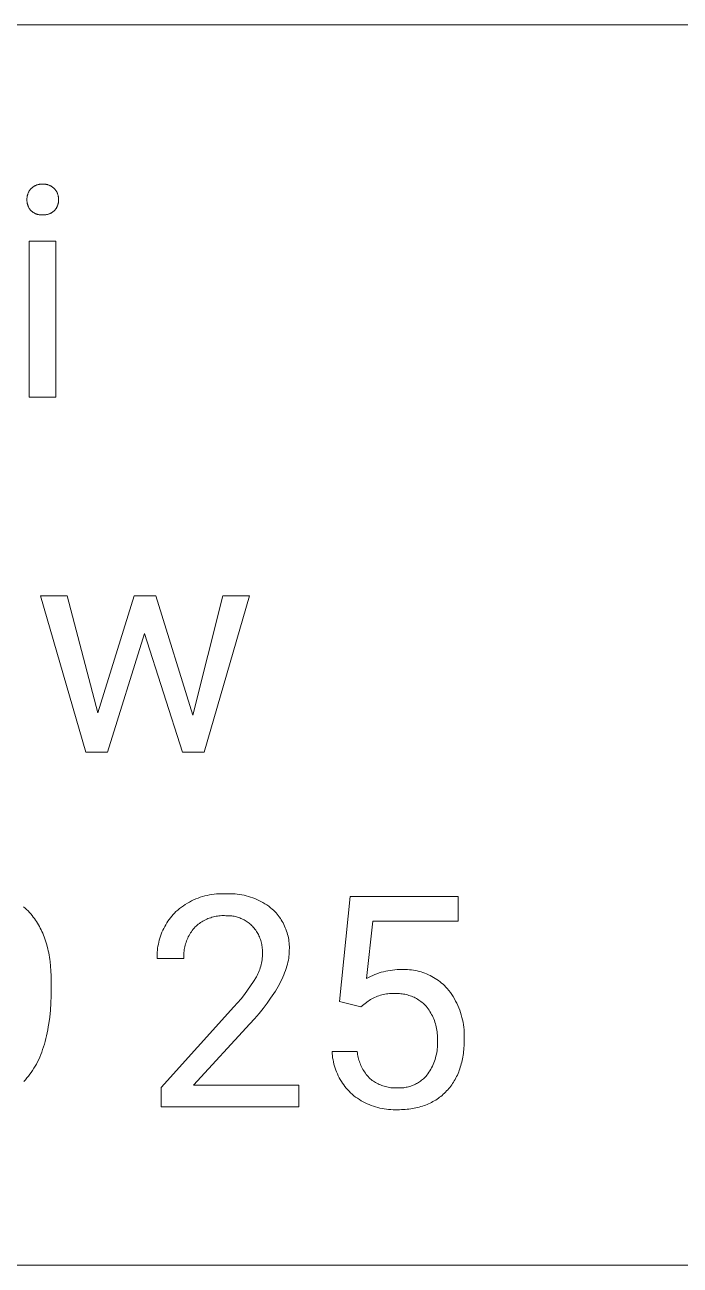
# Model space of a CAD drawing. Header units: millimetres. Extents: x 578 to 4608, y -138 to 2677.
# Drawn here: x 3994.9 to 4113.8, y 87 to 312.2 of the extents above; entities that cross this region are included whole.
import ezdxf

# ---------------------------------------------------------------- set-up
doc = ezdxf.new("R2010")
doc.units = ezdxf.units.MM
doc.header["$MEASUREMENT"] = 0
doc.layers.add('Domyślny', color=7, linetype='Continuous', true_color=0x000000)

msp = doc.modelspace()

# ---------------------------------------------------------------- linework, layer by layer
at = {"layer": 'Domyślny', "color": 18, "lineweight": 15, "true_color": 0x000000}
for p, q in [((4604.45, 312.23), (3085.22, 312.23)), ((3995.42, 281.53), (3995.45, 281.63)), ((3995.45, 281.63), (3995.49, 281.72)), ((3995.49, 281.72), (3995.53, 281.81)), ((3995.53, 281.81), (3995.57, 281.89)), ((3995.57, 281.89), (3995.62, 281.98)), ((3995.62, 281.98), (3995.67, 282.06)), ((3995.67, 282.06), (3995.72, 282.15)), ((3995.72, 282.15), (3995.78, 282.23)), ((3995.78, 282.23), (3995.83, 282.31)), ((3995.83, 282.31), (3995.89, 282.39)), ((3995.89, 282.39), (3995.96, 282.46)), ((3995.96, 282.46), (3996.02, 282.53)), ((3996.02, 282.53), (3996.09, 282.59)), ((3996.09, 282.59), (3996.17, 282.65)), ((3996.17, 282.65), (3996.24, 282.71)), ((3996.24, 282.71), (3996.32, 282.77)), ((3996.32, 282.77), (3996.39, 282.82)), ((3996.39, 282.82), (3996.47, 282.87)), ((3996.47, 282.87), (3996.56, 282.92)), ((3996.56, 282.92), (3996.64, 282.97)), ((3996.64, 282.97), (3996.72, 283.01)), ((3996.72, 283.01), (3996.81, 283.05)), ((3996.81, 283.05), (3996.9, 283.09)), ((3996.9, 283.09), (3996.98, 283.12)), ((3996.98, 283.12), (3997.07, 283.15)), ((3997.07, 283.15), (3997.17, 283.18)), ((3997.17, 283.18), (3997.26, 283.2)), ((3997.26, 283.2), (3997.35, 283.22)), ((3997.35, 283.22), (3997.44, 283.24)), ((3997.44, 283.24), (3997.54, 283.26)), ((3997.54, 283.26), (3997.63, 283.27)), ((3997.63, 283.27), (3997.72, 283.28)), ((3997.72, 283.28), (3997.82, 283.28)), ((3997.82, 283.28), (3997.91, 283.29)), ((3997.91, 283.29), (3998.01, 283.28)), ((3998.01, 283.28), (3998.1, 283.28)), ((3998.1, 283.28), (3998.2, 283.28)), ((3998.2, 283.28), (3998.29, 283.28)), ((3998.29, 283.28), (3998.39, 283.28)), ((3998.39, 283.28), (3998.48, 283.28)), ((3998.48, 283.28), (3998.58, 283.27)), ((3998.58, 283.27), (3998.67, 283.26)), ((3998.67, 283.26), (3998.76, 283.24)), ((3998.76, 283.24), (3998.86, 283.22)), ((3998.86, 283.22), (3998.95, 283.2)), ((3998.95, 283.2), (3999.04, 283.18)), ((3999.04, 283.18), (3999.13, 283.15)), ((3999.13, 283.15), (3999.22, 283.12)), ((3999.22, 283.12), (3999.31, 283.09)), ((3999.31, 283.09), (3999.4, 283.05)), ((3999.4, 283.05), (3999.48, 283.01)), ((3999.48, 283.01), (3999.57, 282.97)), ((3999.57, 282.97), (3999.65, 282.92)), ((3999.65, 282.92), (3999.73, 282.87)), ((3999.73, 282.87), (3999.81, 282.82)), ((3999.81, 282.82), (3999.89, 282.77)), ((3999.89, 282.77), (3999.97, 282.71)), ((3999.97, 282.71), (4000.04, 282.65)), ((4000.04, 282.65), (4000.11, 282.59)), ((4000.11, 282.59), (4000.18, 282.53)), ((4000.18, 282.53), (4000.25, 282.46)), ((4000.25, 282.46), (4000.32, 282.39)), ((4000.32, 282.39), (4000.38, 282.31)), ((4000.38, 282.31), (4000.44, 282.23)), ((4000.44, 282.23), (4000.49, 282.15)), ((4000.49, 282.15), (4000.55, 282.07)), ((4000.55, 282.07), (4000.6, 281.98)), ((4000.6, 281.98), (4000.65, 281.9)), ((4000.65, 281.9), (4000.69, 281.81)), ((4000.69, 281.81), (4000.73, 281.72)), ((4000.73, 281.72), (4000.77, 281.63)), ((4000.77, 281.63), (4000.81, 281.54)), ((3995.24, 280.57), (3995.25, 280.67)), ((3995.24, 280.47), (3995.24, 280.57)), ((3995.24, 280.38), (3995.24, 280.47)), ((3995.25, 280.28), (3995.24, 280.38)), ((3995.25, 280.77), (3995.26, 280.87)), ((3995.25, 280.67), (3995.25, 280.77)), ((3995.25, 280.18), (3995.25, 280.28)), ((3995.26, 280.08), (3995.25, 280.18)), ((3995.26, 280.87), (3995.27, 280.96)), ((3995.27, 279.99), (3995.26, 280.08)), ((3995.27, 280.96), (3995.29, 281.06)), ((3995.29, 279.89), (3995.27, 279.99)), ((3995.29, 281.06), (3995.31, 281.16)), ((3995.31, 279.8), (3995.29, 279.89)), ((3995.31, 281.16), (3995.33, 281.25)), ((3995.33, 279.7), (3995.31, 279.8)), ((3995.33, 281.25), (3995.36, 281.35)), ((3995.35, 279.61), (3995.33, 279.7)), ((3995.38, 279.51), (3995.35, 279.61)), ((3995.36, 281.35), (3995.38, 281.44)), ((3995.38, 281.44), (3995.42, 281.53)), ((3995.41, 279.42), (3995.38, 279.51)), ((3995.45, 279.33), (3995.41, 279.42)), ((3995.48, 279.24), (3995.45, 279.33)), ((4000.8, 279.37), (4000.76, 279.29)), ((4000.83, 279.46), (4000.8, 279.37)), ((4000.81, 281.54), (4000.84, 281.44)), ((4000.86, 279.55), (4000.83, 279.46)), ((4000.84, 281.44), (4000.87, 281.35)), ((4000.88, 279.64), (4000.86, 279.55)), ((4000.87, 281.35), (4000.9, 281.26)), ((4000.91, 279.73), (4000.88, 279.64)), ((4000.9, 281.26), (4000.92, 281.16)), ((4000.93, 279.82), (4000.91, 279.73)), ((4000.92, 281.16), (4000.94, 281.06)), ((4000.95, 279.91), (4000.93, 279.82)), ((4000.94, 281.06), (4000.96, 280.97)), ((4000.96, 280.01), (4000.95, 279.91)), ((4000.96, 280.97), (4000.97, 280.87)), ((4000.97, 280.1), (4000.96, 280.01)), ((4000.97, 280.87), (4000.98, 280.77)), ((4000.98, 280.19), (4000.97, 280.1)), ((4000.98, 280.77), (4000.99, 280.67)), ((4000.99, 280.29), (4000.98, 280.19)), ((4000.99, 280.67), (4000.99, 280.57)), ((4000.99, 280.57), (4000.99, 280.47)), ((4000.99, 280.47), (4000.99, 280.38)), ((4000.99, 280.38), (4000.99, 280.29)), ((3995.53, 279.15), (3995.48, 279.24)), ((3995.57, 279.06), (3995.53, 279.15)), ((3995.62, 278.98), (3995.57, 279.06)), ((3995.67, 278.89), (3995.62, 278.98)), ((3995.72, 278.81), (3995.67, 278.89)), ((3995.77, 278.73), (3995.72, 278.81)), ((3995.83, 278.65), (3995.77, 278.73)), ((3995.89, 278.58), (3995.83, 278.65)), ((3995.96, 278.5), (3995.89, 278.58)), ((3996.02, 278.44), (3995.96, 278.5)), ((3996.1, 278.38), (3996.02, 278.44)), ((3996.17, 278.32), (3996.1, 278.38)), ((3996.24, 278.26), (3996.17, 278.32)), ((3996.32, 278.2), (3996.24, 278.26)), ((3996.4, 278.15), (3996.32, 278.2)), ((3996.48, 278.1), (3996.4, 278.15)), ((3996.56, 278.06), (3996.48, 278.1)), ((3996.64, 278.01), (3996.56, 278.06)), ((3996.73, 277.97), (3996.64, 278.01)), ((3996.81, 277.93), (3996.73, 277.97)), ((3996.9, 277.9), (3996.81, 277.93)), ((3996.99, 277.87), (3996.9, 277.9)), ((3997.08, 277.84), (3996.99, 277.87)), ((3997.17, 277.81), (3997.08, 277.84)), ((3997.26, 277.79), (3997.17, 277.81)), ((3997.35, 277.77), (3997.26, 277.79)), ((3997.45, 277.75), (3997.35, 277.77)), ((3997.54, 277.74), (3997.45, 277.75)), ((3997.63, 277.73), (3997.54, 277.74)), ((3997.73, 277.72), (3997.63, 277.73)), ((3997.82, 277.72), (3997.73, 277.72)), ((3997.92, 277.72), (3997.82, 277.72)), ((3998.01, 277.72), (3997.92, 277.72)), ((3998.1, 277.72), (3998.01, 277.72)), ((3998.2, 277.72), (3998.1, 277.72)), ((3998.3, 277.72), (3998.2, 277.72)), ((3998.4, 277.72), (3998.3, 277.72)), ((3998.5, 277.72), (3998.4, 277.72)), ((3998.59, 277.73), (3998.5, 277.72)), ((3998.69, 277.74), (3998.59, 277.73)), ((3998.79, 277.76), (3998.69, 277.74)), ((3998.88, 277.78), (3998.79, 277.76)), ((3998.98, 277.8), (3998.88, 277.78)), ((3999.07, 277.82), (3998.98, 277.8)), ((3999.17, 277.85), (3999.07, 277.82)), ((3999.26, 277.88), (3999.17, 277.85)), ((3999.35, 277.92), (3999.26, 277.88)), ((3999.44, 277.96), (3999.35, 277.92)), ((3999.53, 278), (3999.44, 277.96)), ((3999.62, 278.04), (3999.53, 278)), ((3999.7, 278.09), (3999.62, 278.04)), ((3999.79, 278.14), (3999.7, 278.09)), ((3999.87, 278.19), (3999.79, 278.14)), ((3999.95, 278.25), (3999.87, 278.19)), ((4000.03, 278.31), (3999.95, 278.25)), ((4000.1, 278.37), (4000.03, 278.31)), ((4000.18, 278.44), (4000.1, 278.37)), ((4000.25, 278.5), (4000.18, 278.44)), ((4000.31, 278.57), (4000.25, 278.5)), ((4000.37, 278.64), (4000.31, 278.57)), ((4000.43, 278.72), (4000.37, 278.64)), ((4000.49, 278.79), (4000.43, 278.72)), ((4000.54, 278.87), (4000.49, 278.79)), ((4000.59, 278.95), (4000.54, 278.87)), ((4000.63, 279.03), (4000.59, 278.95)), ((4000.68, 279.12), (4000.63, 279.03)), ((4000.72, 279.2), (4000.68, 279.12)), ((4000.76, 279.29), (4000.72, 279.2)), ((3995.65, 244.59), (3995.65, 272.95)), ((3995.65, 272.95), (4000.49, 272.95)), ((4000.49, 272.95), (4000.49, 244.59)), ((4000.49, 244.59), (3995.65, 244.59)), ((4005.95, 180.17), (3997.7, 208.53)), ((3997.7, 208.53), (4002.54, 208.53)), ((4002.54, 208.53), (4008.12, 187.3)), ((4008.12, 187.3), (4014.72, 208.53)), ((4014.72, 208.53), (4018.63, 208.53)), ((4018.63, 208.53), (4025.36, 186.86)), ((4025.36, 186.86), (4030.81, 208.53)), ((4035.67, 208.53), (4027.4, 180.17)), ((4030.81, 208.53), (4035.67, 208.53)), ((4016.59, 201.67), (4009.88, 180.17)), ((4023.47, 180.17), (4016.59, 201.67)), ((4009.88, 180.17), (4005.95, 180.17)), ((4027.4, 180.17), (4023.47, 180.17)), ((4025.13, 153.13), (4025.51, 153.31)), ((4025.51, 153.31), (4025.91, 153.49)), ((4025.91, 153.49), (4026.31, 153.64)), ((4026.31, 153.64), (4026.71, 153.79)), ((4026.71, 153.79), (4027.12, 153.92)), ((4027.12, 153.92), (4027.54, 154.04)), ((4027.54, 154.04), (4027.95, 154.14)), ((4027.95, 154.14), (4028.37, 154.23)), ((4028.37, 154.23), (4028.8, 154.3)), ((4028.8, 154.3), (4029.22, 154.36)), ((4029.22, 154.36), (4029.65, 154.4)), ((4029.65, 154.4), (4030.08, 154.43)), ((4030.08, 154.43), (4030.51, 154.45)), ((4030.51, 154.45), (4030.94, 154.45)), ((4030.94, 154.45), (4031.37, 154.43)), ((4031.37, 154.43), (4031.78, 154.45)), ((4031.78, 154.45), (4032.19, 154.45)), ((4032.19, 154.45), (4032.61, 154.44)), ((4032.61, 154.44), (4033.02, 154.41)), ((4033.02, 154.41), (4033.43, 154.37)), ((4033.43, 154.37), (4033.84, 154.32)), ((4033.84, 154.32), (4034.24, 154.25)), ((4034.24, 154.25), (4034.65, 154.17)), ((4034.65, 154.17), (4035.05, 154.07)), ((4035.05, 154.07), (4035.45, 153.96)), ((4035.45, 153.96), (4035.84, 153.84)), ((4035.84, 153.84), (4036.23, 153.7)), ((4036.23, 153.7), (4036.61, 153.55)), ((4036.61, 153.55), (4036.99, 153.39)), ((4036.99, 153.39), (4037.37, 153.22)), ((4037.37, 153.22), (4037.73, 153.03)), ((4052, 134.88), (4053.94, 153.91)), ((4053.94, 153.91), (4073.5, 153.91)), ((4073.5, 153.91), (4073.5, 149.43)), ((3994.62, 152.05), (3994.9, 151.81)), ((3994.9, 151.81), (3995.17, 151.57)), ((3995.17, 151.57), (3995.44, 151.31)), ((3995.44, 151.31), (3995.69, 151.05)), ((3995.69, 151.05), (3995.94, 150.78)), ((4021.77, 150.64), (4022.03, 150.92)), ((4022.03, 150.92), (4022.3, 151.19)), ((4022.3, 151.19), (4022.62, 151.47)), ((4022.62, 151.47), (4022.95, 151.74)), ((4022.95, 151.74), (4023.29, 152)), ((4023.29, 152), (4023.64, 152.25)), ((4023.64, 152.25), (4024, 152.49)), ((4024, 152.49), (4024.37, 152.72)), ((4024.37, 152.72), (4024.74, 152.93)), ((4024.74, 152.93), (4025.13, 153.13)), ((4037.73, 153.03), (4038.09, 152.83)), ((4038.09, 152.83), (4038.45, 152.62)), ((4038.45, 152.62), (4038.79, 152.4)), ((4038.79, 152.4), (4039.13, 152.16)), ((4039.13, 152.16), (4039.46, 151.91)), ((4039.46, 151.91), (4039.79, 151.66)), ((4039.79, 151.66), (4040.02, 151.44)), ((4040.02, 151.44), (4040.24, 151.21)), ((4040.24, 151.21), (4040.46, 150.97)), ((4040.46, 150.97), (4040.67, 150.73)), ((3995.94, 150.78), (3996.18, 150.5)), ((3996.18, 150.5), (3996.4, 150.21)), ((3996.4, 150.21), (3996.6, 149.94)), ((3996.6, 149.94), (3996.8, 149.66)), ((3996.8, 149.66), (3996.99, 149.38)), ((3996.99, 149.38), (3997.17, 149.1)), ((3997.17, 149.1), (3997.34, 148.8)), ((3997.34, 148.8), (3997.51, 148.51)), ((4020.25, 148.49), (4020.43, 148.81)), ((4020.43, 148.81), (4020.63, 149.14)), ((4020.63, 149.14), (4020.84, 149.45)), ((4020.84, 149.45), (4021.06, 149.76)), ((4021.06, 149.76), (4021.29, 150.06)), ((4021.29, 150.06), (4021.53, 150.36)), ((4021.53, 150.36), (4021.77, 150.64)), ((4026.14, 148.75), (4025.95, 148.58)), ((4026.34, 148.91), (4026.14, 148.75)), ((4026.55, 149.06), (4026.34, 148.91)), ((4026.76, 149.2), (4026.55, 149.06)), ((4026.97, 149.34), (4026.76, 149.2)), ((4027.19, 149.47), (4026.97, 149.34)), ((4027.42, 149.6), (4027.19, 149.47)), ((4027.65, 149.71), (4027.42, 149.6)), ((4027.88, 149.82), (4027.65, 149.71)), ((4028.11, 149.92), (4027.88, 149.82)), ((4028.35, 150.01), (4028.11, 149.92)), ((4028.6, 150.09), (4028.35, 150.01)), ((4028.84, 150.17), (4028.6, 150.09)), ((4029.09, 150.24), (4028.84, 150.17)), ((4029.34, 150.29), (4029.09, 150.24)), ((4029.59, 150.34), (4029.34, 150.29)), ((4029.84, 150.38), (4029.59, 150.34)), ((4030.09, 150.42), (4029.84, 150.38)), ((4030.35, 150.44), (4030.09, 150.42)), ((4030.6, 150.46), (4030.35, 150.44)), ((4030.86, 150.46), (4030.6, 150.46)), ((4031.11, 150.46), (4030.86, 150.46)), ((4031.37, 150.45), (4031.11, 150.46)), ((4031.58, 150.45), (4031.37, 150.45)), ((4031.8, 150.45), (4031.58, 150.45)), ((4032.01, 150.45), (4031.8, 150.45)), ((4032.22, 150.43), (4032.01, 150.45)), ((4032.44, 150.41), (4032.22, 150.43)), ((4032.65, 150.38), (4032.44, 150.41)), ((4032.86, 150.34), (4032.65, 150.38)), ((4033.07, 150.3), (4032.86, 150.34)), ((4033.28, 150.24), (4033.07, 150.3)), ((4033.48, 150.19), (4033.28, 150.24)), ((4033.69, 150.12), (4033.48, 150.19)), ((4033.89, 150.05), (4033.69, 150.12)), ((4034.09, 149.97), (4033.89, 150.05)), ((4034.28, 149.88), (4034.09, 149.97)), ((4034.47, 149.79), (4034.28, 149.88)), ((4034.66, 149.69), (4034.47, 149.79)), ((4034.85, 149.59), (4034.66, 149.69)), ((4035.03, 149.47), (4034.85, 149.59)), ((4035.21, 149.36), (4035.03, 149.47)), ((4035.39, 149.23), (4035.21, 149.36)), ((4035.56, 149.1), (4035.39, 149.23)), ((4035.72, 148.97), (4035.56, 149.1)), ((4035.88, 148.83), (4035.72, 148.97)), ((4036.04, 148.68), (4035.88, 148.83)), ((4036.19, 148.53), (4036.04, 148.68)), ((4040.67, 150.73), (4040.87, 150.48)), ((4040.87, 150.48), (4041.06, 150.23)), ((4041.06, 150.23), (4041.25, 149.96)), ((4041.25, 149.96), (4041.42, 149.69)), ((4041.42, 149.69), (4041.59, 149.42)), ((4041.59, 149.42), (4041.74, 149.14)), ((4041.74, 149.14), (4041.89, 148.86)), ((4041.89, 148.86), (4042.03, 148.57)), ((4058.05, 149.43), (4056.89, 139.02)), ((4073.5, 149.43), (4058.05, 149.43)), ((3997.51, 148.51), (3997.67, 148.2)), ((3997.67, 148.2), (3997.83, 147.89)), ((3997.83, 147.89), (3997.98, 147.58)), ((3997.98, 147.58), (3998.12, 147.25)), ((3998.12, 147.25), (3998.26, 146.92)), ((3998.26, 146.92), (3998.39, 146.59)), ((3998.39, 146.59), (3998.51, 146.25)), ((4019.37, 146.4), (4019.49, 146.76)), ((4019.49, 146.76), (4019.62, 147.11)), ((4019.62, 147.11), (4019.76, 147.46)), ((4019.76, 147.46), (4019.91, 147.81)), ((4019.91, 147.81), (4020.07, 148.15)), ((4020.07, 148.15), (4020.25, 148.49)), ((4024.54, 146.61), (4024.43, 146.37)), ((4024.67, 146.86), (4024.54, 146.61)), ((4024.8, 147.09), (4024.67, 146.86)), ((4024.94, 147.33), (4024.8, 147.09)), ((4025.09, 147.55), (4024.94, 147.33)), ((4025.25, 147.78), (4025.09, 147.55)), ((4025.41, 147.99), (4025.25, 147.78)), ((4025.58, 148.2), (4025.41, 147.99)), ((4025.76, 148.41), (4025.58, 148.2)), ((4025.95, 148.58), (4025.76, 148.41)), ((4036.34, 148.36), (4036.19, 148.53)), ((4036.49, 148.18), (4036.34, 148.36)), ((4036.64, 147.99), (4036.49, 148.18)), ((4036.77, 147.8), (4036.64, 147.99)), ((4036.9, 147.61), (4036.77, 147.8)), ((4037.03, 147.41), (4036.9, 147.61)), ((4037.15, 147.21), (4037.03, 147.41)), ((4037.26, 147.01), (4037.15, 147.21)), ((4037.36, 146.8), (4037.26, 147.01)), ((4037.45, 146.59), (4037.36, 146.8)), ((4037.54, 146.37), (4037.45, 146.59)), ((4042.03, 148.57), (4042.15, 148.27)), ((4042.15, 148.27), (4042.27, 147.98)), ((4042.27, 147.98), (4042.38, 147.67)), ((4042.38, 147.67), (4042.48, 147.37)), ((4042.48, 147.37), (4042.56, 147.06)), ((4042.56, 147.06), (4042.64, 146.75)), ((4042.64, 146.75), (4042.71, 146.44)), ((4042.71, 146.44), (4042.76, 146.12)), ((3998.51, 146.25), (3998.63, 145.9)), ((3998.63, 145.9), (3998.74, 145.55)), ((3998.74, 145.55), (3998.84, 145.19)), ((3998.84, 145.19), (3998.94, 144.83)), ((3998.94, 144.83), (3999.03, 144.46)), ((3999.03, 144.46), (3999.12, 144.08)), ((4018.9, 143.8), (4018.93, 144.17)), ((4018.93, 144.17), (4018.97, 144.55)), ((4018.97, 144.55), (4019.03, 144.92)), ((4019.03, 144.92), (4019.1, 145.3)), ((4019.1, 145.3), (4019.18, 145.67)), ((4019.18, 145.67), (4019.27, 146.03)), ((4019.27, 146.03), (4019.37, 146.4)), ((4023.81, 144.29), (4023.77, 144.02)), ((4023.86, 144.56), (4023.81, 144.29)), ((4023.91, 144.82), (4023.86, 144.56)), ((4023.97, 145.09), (4023.91, 144.82)), ((4024.05, 145.35), (4023.97, 145.09)), ((4024.13, 145.61), (4024.05, 145.35)), ((4024.22, 145.87), (4024.13, 145.61)), ((4024.32, 146.12), (4024.22, 145.87)), ((4024.43, 146.37), (4024.32, 146.12)), ((4037.62, 146.15), (4037.54, 146.37)), ((4037.7, 145.93), (4037.62, 146.15)), ((4037.76, 145.71), (4037.7, 145.93)), ((4037.82, 145.48), (4037.76, 145.71)), ((4037.87, 145.25), (4037.82, 145.48)), ((4037.91, 145.02), (4037.87, 145.25)), ((4037.95, 144.79), (4037.91, 145.02)), ((4037.97, 144.56), (4037.95, 144.79)), ((4037.99, 144.33), (4037.97, 144.56)), ((4038, 144.1), (4037.99, 144.33)), ((4042.76, 146.12), (4042.81, 145.81)), ((4042.81, 145.81), (4042.84, 145.49)), ((4042.84, 145.49), (4042.87, 145.17)), ((4042.87, 145.17), (4042.88, 144.85)), ((4042.88, 144.53), (4042.87, 144.21)), ((4042.87, 144.21), (4042.87, 144.03)), ((4042.88, 144.85), (4042.88, 144.53)), ((3999.12, 144.08), (3999.2, 143.7)), ((3999.2, 143.7), (3999.27, 143.31)), ((3999.27, 143.31), (3999.34, 142.92)), ((3999.34, 142.92), (3999.4, 142.52)), ((3999.4, 142.52), (3999.45, 142.11)), ((3999.45, 142.11), (3999.54, 141.28)), ((4018.88, 143.42), (4018.9, 143.8)), ((4018.88, 143.04), (4018.88, 143.42)), ((4018.89, 142.66), (4018.88, 143.04)), ((4023.73, 142.66), (4018.89, 142.66)), ((4023.73, 143.48), (4023.72, 143.21)), ((4023.72, 143.21), (4023.72, 142.94)), ((4023.72, 142.94), (4023.73, 142.66)), ((4023.75, 143.75), (4023.73, 143.48)), ((4023.77, 144.02), (4023.75, 143.75)), ((4037.82, 141.85), (4037.87, 142.14)), ((4037.87, 142.14), (4037.92, 142.44)), ((4037.92, 142.44), (4037.95, 142.74)), ((4037.95, 142.74), (4037.98, 143.03)), ((4037.98, 143.03), (4037.99, 143.33)), ((4037.99, 143.33), (4038, 143.63)), ((4038.01, 143.86), (4038, 144.1)), ((4038, 143.63), (4038.01, 143.86)), ((4042.62, 142.02), (4042.53, 141.64)), ((4042.7, 142.4), (4042.62, 142.02)), ((4042.76, 142.77), (4042.7, 142.4)), ((4042.79, 142.95), (4042.76, 142.77)), ((4042.81, 143.13), (4042.79, 142.95)), ((4042.83, 143.32), (4042.81, 143.13)), ((4042.84, 143.5), (4042.83, 143.32)), ((4042.86, 143.68), (4042.84, 143.5)), ((4042.87, 144.03), (4042.86, 143.85)), ((4042.86, 143.85), (4042.86, 143.68)), ((3999.54, 141.28), (3999.6, 140.43)), ((3999.6, 140.43), (3999.64, 139.55)), ((4037.04, 139.6), (4037.17, 139.87)), ((4037.17, 139.87), (4037.29, 140.14)), ((4037.29, 140.14), (4037.4, 140.42)), ((4037.4, 140.42), (4037.5, 140.7)), ((4037.5, 140.7), (4037.6, 140.98)), ((4037.6, 140.98), (4037.68, 141.27)), ((4037.68, 141.27), (4037.75, 141.56)), ((4037.75, 141.56), (4037.82, 141.85)), ((4041.86, 139.69), (4041.69, 139.28)), ((4042.02, 140.09), (4041.86, 139.69)), ((4042.17, 140.48), (4042.02, 140.09)), ((4042.3, 140.87), (4042.17, 140.48)), ((4042.42, 141.26), (4042.3, 140.87)), ((4042.53, 141.64), (4042.42, 141.26)), ((4058.01, 139.59), (4058.39, 139.76)), ((4058.39, 139.76), (4058.78, 139.91)), ((4058.78, 139.91), (4059.17, 140.05)), ((4059.17, 140.05), (4059.57, 140.17)), ((4059.57, 140.17), (4059.97, 140.28)), ((4059.97, 140.28), (4060.38, 140.38)), ((4060.38, 140.38), (4060.78, 140.46)), ((4060.78, 140.46), (4061.19, 140.53)), ((4061.19, 140.53), (4061.61, 140.59)), ((4061.61, 140.59), (4062.02, 140.63)), ((4062.02, 140.63), (4062.44, 140.66)), ((4062.44, 140.66), (4062.85, 140.67)), ((4062.85, 140.67), (4063.27, 140.68)), ((4063.27, 140.68), (4063.63, 140.69)), ((4063.63, 140.69), (4063.98, 140.68)), ((4063.98, 140.68), (4064.34, 140.67)), ((4064.34, 140.67), (4064.69, 140.65)), ((4064.69, 140.65), (4065.05, 140.61)), ((4065.05, 140.61), (4065.4, 140.56)), ((4065.4, 140.56), (4065.75, 140.5)), ((4065.75, 140.5), (4066.1, 140.43)), ((4066.1, 140.43), (4066.45, 140.34)), ((4066.45, 140.34), (4066.79, 140.24)), ((4066.79, 140.24), (4067.13, 140.14)), ((4067.13, 140.14), (4067.46, 140.02)), ((4067.46, 140.02), (4067.79, 139.89)), ((4067.79, 139.89), (4068.12, 139.74)), ((4068.12, 139.74), (4068.44, 139.59)), ((3999.64, 139.55), (3999.65, 138.65)), ((3999.65, 138.65), (3999.65, 137.24)), ((4035.3, 136.9), (4035.86, 137.7)), ((4035.86, 137.7), (4036.39, 138.51)), ((4036.39, 138.51), (4036.9, 139.34)), ((4036.9, 139.34), (4037.04, 139.6)), ((4040.85, 137.62), (4040.6, 137.19)), ((4041.08, 138.04), (4040.85, 137.62)), ((4041.3, 138.46), (4041.08, 138.04)), ((4041.5, 138.87), (4041.3, 138.46)), ((4041.69, 139.28), (4041.5, 138.87)), ((4056.89, 139.02), (4057.26, 139.23)), ((4057.26, 139.23), (4057.63, 139.42)), ((4057.63, 139.42), (4058.01, 139.59)), ((4068.44, 139.59), (4068.76, 139.43)), ((4068.76, 139.43), (4069.07, 139.25)), ((4069.07, 139.25), (4069.37, 139.07)), ((4069.37, 139.07), (4069.67, 138.87)), ((4069.67, 138.87), (4069.96, 138.67)), ((4069.96, 138.67), (4070.25, 138.45)), ((4070.25, 138.45), (4070.52, 138.23)), ((4070.52, 138.23), (4070.79, 137.99)), ((4070.79, 137.99), (4071.05, 137.75)), ((4071.05, 137.75), (4071.31, 137.5)), ((4071.31, 137.5), (4071.55, 137.24)), ((3999.63, 135.87), (3999.58, 134.55)), ((3999.65, 137.24), (3999.63, 135.87)), ((4033.48, 134.63), (4034.11, 135.37)), ((4034.11, 135.37), (4034.72, 136.13)), ((4034.72, 136.13), (4035.3, 136.9)), ((4039.48, 135.45), (4038.83, 134.55)), ((4039.78, 135.89), (4039.48, 135.45)), ((4040.07, 136.33), (4039.78, 135.89)), ((4040.34, 136.76), (4040.07, 136.33)), ((4040.6, 137.19), (4040.34, 136.76)), ((4057.63, 135.23), (4057.39, 135.08)), ((4057.87, 135.36), (4057.63, 135.23)), ((4058.12, 135.49), (4057.87, 135.36)), ((4058.37, 135.61), (4058.12, 135.49)), ((4058.62, 135.72), (4058.37, 135.61)), ((4058.88, 135.82), (4058.62, 135.72)), ((4059.14, 135.91), (4058.88, 135.82)), ((4059.41, 136), (4059.14, 135.91)), ((4059.67, 136.07), (4059.41, 136)), ((4059.94, 136.14), (4059.67, 136.07)), ((4060.21, 136.19), (4059.94, 136.14)), ((4060.49, 136.24), (4060.21, 136.19)), ((4060.76, 136.27), (4060.49, 136.24)), ((4061.04, 136.3), (4060.76, 136.27)), ((4061.31, 136.32), (4061.04, 136.3)), ((4061.59, 136.33), (4061.31, 136.32)), ((4061.87, 136.32), (4061.59, 136.33)), ((4062.14, 136.31), (4061.87, 136.32)), ((4062.39, 136.32), (4062.14, 136.31)), ((4062.64, 136.32), (4062.39, 136.32)), ((4062.89, 136.31), (4062.64, 136.32)), ((4063.13, 136.29), (4062.89, 136.31)), ((4063.38, 136.26), (4063.13, 136.29)), ((4063.63, 136.22), (4063.38, 136.26)), ((4063.87, 136.18), (4063.63, 136.22)), ((4064.11, 136.13), (4063.87, 136.18)), ((4064.35, 136.06), (4064.11, 136.13)), ((4064.59, 135.99), (4064.35, 136.06)), ((4064.83, 135.91), (4064.59, 135.99)), ((4065.06, 135.83), (4064.83, 135.91)), ((4065.29, 135.73), (4065.06, 135.83)), ((4065.52, 135.63), (4065.29, 135.73)), ((4065.74, 135.52), (4065.52, 135.63)), ((4065.96, 135.4), (4065.74, 135.52)), ((4066.17, 135.28), (4065.96, 135.4)), ((4066.38, 135.14), (4066.17, 135.28)), ((4071.55, 137.24), (4071.83, 136.88)), ((4071.83, 136.88), (4072.11, 136.51)), ((4072.11, 136.51), (4072.37, 136.14)), ((4072.37, 136.14), (4072.61, 135.75)), ((4072.61, 135.75), (4072.85, 135.36)), ((4072.85, 135.36), (4073.07, 134.96)), ((3999.5, 133.28), (3999.38, 132.05)), ((3999.58, 134.55), (3999.5, 133.28)), ((4019.63, 119.23), (4032.83, 133.91)), ((4032.83, 133.91), (4033.48, 134.63)), ((4038.13, 133.63), (4037.38, 132.7)), ((4038.83, 134.55), (4038.13, 133.63)), ((4055.87, 133.88), (4052, 134.88)), ((4057.16, 134.93), (4055.87, 133.88)), ((4057.39, 135.08), (4057.16, 134.93)), ((4066.58, 135), (4066.38, 135.14)), ((4066.78, 134.86), (4066.58, 135)), ((4066.98, 134.7), (4066.78, 134.86)), ((4067.17, 134.54), (4066.98, 134.7)), ((4067.35, 134.37), (4067.17, 134.54)), ((4067.53, 134.2), (4067.35, 134.37)), ((4067.7, 134.02), (4067.53, 134.2)), ((4067.89, 133.78), (4067.7, 134.02)), ((4068.07, 133.54), (4067.89, 133.78)), ((4068.24, 133.29), (4068.07, 133.54)), ((4068.41, 133.04), (4068.24, 133.29)), ((4068.57, 132.78), (4068.41, 133.04)), ((4073.07, 134.96), (4073.27, 134.55)), ((4073.27, 134.55), (4073.47, 134.14)), ((4073.47, 134.14), (4073.65, 133.72)), ((4073.65, 133.72), (4073.81, 133.29)), ((4073.81, 133.29), (4073.96, 132.86)), ((3999.22, 130.87), (3999.13, 130.3)), ((3999.38, 132.05), (3999.22, 130.87)), ((4035.69, 130.79), (4025.47, 119.7)), ((4036.56, 131.75), (4035.69, 130.79)), ((4037.38, 132.7), (4036.56, 131.75)), ((4068.71, 132.52), (4068.57, 132.78)), ((4068.85, 132.25), (4068.71, 132.52)), ((4068.98, 131.98), (4068.85, 132.25)), ((4069.1, 131.7), (4068.98, 131.98)), ((4069.21, 131.42), (4069.1, 131.7)), ((4069.31, 131.13), (4069.21, 131.42)), ((4069.4, 130.84), (4069.31, 131.13)), ((4069.48, 130.55), (4069.4, 130.84)), ((4073.96, 132.86), (4074.1, 132.42)), ((4074.1, 132.42), (4074.22, 131.98)), ((4074.22, 131.98), (4074.32, 131.53)), ((4074.32, 131.53), (4074.41, 131.09)), ((4074.41, 131.09), (4074.49, 130.63)), ((3998.81, 128.65), (3998.69, 128.13)), ((3998.93, 129.19), (3998.81, 128.65)), ((3999.03, 129.74), (3998.93, 129.19)), ((3999.13, 130.3), (3999.03, 129.74)), ((4069.56, 130.26), (4069.48, 130.55)), ((4069.62, 129.96), (4069.56, 130.26)), ((4069.67, 129.67), (4069.62, 129.96)), ((4069.71, 129.37), (4069.67, 129.67)), ((4069.74, 129.07), (4069.71, 129.37)), ((4069.76, 128.76), (4069.74, 129.07)), ((4069.77, 128.46), (4069.76, 128.76)), ((4069.77, 128.16), (4069.77, 128.46)), ((4074.49, 130.63), (4074.55, 130.18)), ((4074.55, 130.18), (4074.6, 129.73)), ((4074.6, 129.73), (4074.63, 129.27)), ((4074.63, 129.27), (4074.64, 128.81)), ((4074.64, 128.81), (4074.64, 128.36)), ((3998.1, 126.14), (3997.93, 125.67)), ((3998.26, 126.62), (3998.1, 126.14)), ((3998.41, 127.11), (3998.26, 126.62)), ((3998.55, 127.61), (3998.41, 127.11)), ((3998.69, 128.13), (3998.55, 127.61)), ((4069.69, 125.92), (4069.73, 126.24)), ((4069.73, 126.24), (4069.76, 126.57)), ((4069.76, 126.57), (4069.77, 126.89)), ((4069.77, 127.86), (4069.77, 128.16)), ((4069.78, 127.54), (4069.77, 127.86)), ((4069.77, 126.89), (4069.78, 127.21)), ((4069.78, 127.21), (4069.78, 127.54)), ((4074.57, 126.47), (4074.55, 126.12)), ((4074.6, 126.82), (4074.57, 126.47)), ((4074.61, 127.17), (4074.6, 126.82)), ((4074.62, 127.9), (4074.61, 127.17)), ((4074.64, 128.36), (4074.62, 127.9)), ((3997.18, 123.92), (3996.97, 123.52)), ((3997.38, 124.34), (3997.18, 123.92)), ((3997.57, 124.77), (3997.38, 124.34)), ((3997.76, 125.22), (3997.57, 124.77)), ((3997.93, 125.67), (3997.76, 125.22)), ((4050.65, 125.4), (4050.63, 125.78)), ((4050.63, 125.78), (4055.22, 125.78)), ((4050.69, 125.02), (4050.65, 125.4)), ((4050.74, 124.64), (4050.69, 125.02)), ((4050.81, 124.26), (4050.74, 124.64)), ((4050.89, 123.89), (4050.81, 124.26)), ((4050.98, 123.52), (4050.89, 123.89)), ((4055.22, 125.78), (4055.24, 125.51)), ((4055.24, 125.51), (4055.28, 125.25)), ((4055.28, 125.25), (4055.32, 124.99)), ((4055.32, 124.99), (4055.38, 124.73)), ((4055.38, 124.73), (4055.44, 124.47)), ((4055.44, 124.47), (4055.51, 124.22)), ((4055.51, 124.22), (4055.59, 123.96)), ((4055.59, 123.96), (4055.68, 123.71)), ((4069.11, 123.74), (4069.22, 124.04)), ((4069.22, 124.04), (4069.33, 124.35)), ((4069.33, 124.35), (4069.42, 124.66)), ((4069.42, 124.66), (4069.5, 124.97)), ((4069.5, 124.97), (4069.57, 125.29)), ((4069.57, 125.29), (4069.64, 125.6)), ((4069.64, 125.6), (4069.69, 125.92)), ((4074.25, 124.15), (4074.18, 123.84)), ((4074.31, 124.47), (4074.25, 124.15)), ((4074.37, 124.79), (4074.31, 124.47)), ((4074.42, 125.11), (4074.37, 124.79)), ((4074.47, 125.44), (4074.42, 125.11)), ((4074.51, 125.78), (4074.47, 125.44)), ((4074.55, 126.12), (4074.51, 125.78)), ((3995.78, 121.65), (3995.52, 121.32)), ((3996.04, 122), (3995.78, 121.65)), ((3996.28, 122.36), (3996.04, 122)), ((3996.52, 122.74), (3996.28, 122.36)), ((3996.75, 123.12), (3996.52, 122.74)), ((3996.97, 123.52), (3996.75, 123.12)), ((4051.08, 123.15), (4050.98, 123.52)), ((4051.19, 122.78), (4051.08, 123.15)), ((4051.32, 122.42), (4051.19, 122.78)), ((4051.46, 122.07), (4051.32, 122.42)), ((4051.61, 121.71), (4051.46, 122.07)), ((4051.77, 121.37), (4051.61, 121.71)), ((4055.68, 123.71), (4055.77, 123.47)), ((4055.77, 123.47), (4055.88, 123.22)), ((4055.88, 123.22), (4055.99, 122.98)), ((4055.99, 122.98), (4056.11, 122.75)), ((4056.11, 122.75), (4056.24, 122.52)), ((4056.24, 122.52), (4056.38, 122.29)), ((4056.38, 122.29), (4056.53, 122.07)), ((4056.53, 122.07), (4056.68, 121.85)), ((4056.68, 121.85), (4056.84, 121.64)), ((4056.84, 121.64), (4057.01, 121.43)), ((4067.86, 121.48), (4068.05, 121.75)), ((4068.05, 121.75), (4068.23, 122.01)), ((4068.23, 122.01), (4068.4, 122.29)), ((4068.4, 122.29), (4068.56, 122.57)), ((4068.56, 122.57), (4068.71, 122.85)), ((4068.71, 122.85), (4068.86, 123.14)), ((4068.86, 123.14), (4068.99, 123.44)), ((4068.99, 123.44), (4069.11, 123.74)), ((4073.5, 121.79), (4073.38, 121.52)), ((4073.62, 122.07), (4073.5, 121.79)), ((4073.73, 122.35), (4073.62, 122.07)), ((4073.83, 122.64), (4073.73, 122.35)), ((4073.92, 122.93), (4073.83, 122.64)), ((4074.01, 123.23), (4073.92, 122.93)), ((4074.1, 123.53), (4074.01, 123.23)), ((4074.18, 123.84), (4074.1, 123.53)), ((3994.97, 120.67), (3994.68, 120.37)), ((3995.25, 120.99), (3994.97, 120.67)), ((3995.52, 121.32), (3995.25, 120.99)), ((4025.47, 119.7), (4044.63, 119.7)), ((4044.63, 119.7), (4044.63, 115.74)), ((4051.95, 121.03), (4051.77, 121.37)), ((4052.13, 120.69), (4051.95, 121.03)), ((4052.33, 120.37), (4052.13, 120.69)), ((4052.54, 120.05), (4052.33, 120.37)), ((4052.76, 119.73), (4052.54, 120.05)), ((4052.98, 119.43), (4052.76, 119.73)), ((4053.22, 119.13), (4052.98, 119.43)), ((4057.01, 121.43), (4057.18, 121.23)), ((4057.18, 121.23), (4057.36, 121.04)), ((4057.36, 121.04), (4057.55, 120.85)), ((4057.55, 120.85), (4057.74, 120.7)), ((4057.74, 120.7), (4057.94, 120.55)), ((4057.94, 120.55), (4058.14, 120.41)), ((4058.14, 120.41), (4058.34, 120.28)), ((4058.34, 120.28), (4058.55, 120.15)), ((4058.55, 120.15), (4058.77, 120.03)), ((4058.77, 120.03), (4058.98, 119.92)), ((4058.98, 119.92), (4059.2, 119.82)), ((4059.2, 119.82), (4059.43, 119.72)), ((4059.43, 119.72), (4059.65, 119.63)), ((4059.65, 119.63), (4059.88, 119.55)), ((4059.88, 119.55), (4060.12, 119.47)), ((4060.12, 119.47), (4060.35, 119.41)), ((4060.35, 119.41), (4060.59, 119.35)), ((4064.3, 119.33), (4064.52, 119.39)), ((4064.52, 119.39), (4064.73, 119.45)), ((4064.73, 119.45), (4064.94, 119.51)), ((4064.94, 119.51), (4065.15, 119.59)), ((4065.15, 119.59), (4065.36, 119.67)), ((4065.36, 119.67), (4065.56, 119.76)), ((4065.56, 119.76), (4065.77, 119.85)), ((4065.77, 119.85), (4065.96, 119.96)), ((4065.96, 119.96), (4066.16, 120.06)), ((4066.16, 120.06), (4066.35, 120.18)), ((4066.35, 120.18), (4066.53, 120.3)), ((4066.53, 120.3), (4066.72, 120.43)), ((4066.72, 120.43), (4066.9, 120.56)), ((4066.9, 120.56), (4067.07, 120.7)), ((4067.07, 120.7), (4067.24, 120.85)), ((4067.24, 120.85), (4067.4, 121)), ((4067.4, 121), (4067.56, 121.16)), ((4067.56, 121.16), (4067.71, 121.32)), ((4067.71, 121.32), (4067.86, 121.48)), ((4072.19, 119.51), (4072.01, 119.28)), ((4072.36, 119.74), (4072.19, 119.51)), ((4072.52, 119.98), (4072.36, 119.74)), ((4072.68, 120.23), (4072.52, 119.98)), ((4072.83, 120.47), (4072.68, 120.23)), ((4072.98, 120.73), (4072.83, 120.47)), ((4073.12, 120.99), (4072.98, 120.73)), ((4073.25, 121.25), (4073.12, 120.99)), ((4073.38, 121.52), (4073.25, 121.25)), ((4019.63, 115.74), (4019.63, 119.23)), ((4053.47, 118.84), (4053.22, 119.13)), ((4053.73, 118.56), (4053.47, 118.84)), ((4054, 118.28), (4053.73, 118.56)), ((4054.28, 118.02), (4054, 118.28)), ((4054.59, 117.77), (4054.28, 118.02)), ((4054.92, 117.52), (4054.59, 117.77)), ((4055.25, 117.29), (4054.92, 117.52)), ((4055.59, 117.07), (4055.25, 117.29)), ((4060.59, 119.35), (4060.83, 119.3)), ((4060.83, 119.3), (4061.07, 119.26)), ((4061.07, 119.26), (4061.31, 119.22)), ((4061.31, 119.22), (4061.56, 119.2)), ((4061.56, 119.2), (4061.8, 119.18)), ((4061.8, 119.18), (4062.04, 119.17)), ((4062.04, 119.17), (4062.29, 119.17)), ((4062.29, 119.17), (4062.53, 119.18)), ((4062.53, 119.18), (4062.75, 119.17)), ((4062.75, 119.17), (4062.98, 119.17)), ((4062.98, 119.17), (4063.2, 119.18)), ((4063.2, 119.18), (4063.42, 119.19)), ((4063.42, 119.19), (4063.64, 119.22)), ((4063.64, 119.22), (4063.86, 119.25)), ((4063.86, 119.25), (4064.08, 119.29)), ((4064.08, 119.29), (4064.3, 119.33)), ((4069.69, 117.14), (4069.45, 116.98)), ((4069.93, 117.3), (4069.69, 117.14)), ((4070.16, 117.47), (4069.93, 117.3)), ((4070.39, 117.64), (4070.16, 117.47)), ((4070.61, 117.83), (4070.39, 117.64)), ((4070.82, 118.02), (4070.61, 117.83)), ((4071.04, 118.21), (4070.82, 118.02)), ((4071.24, 118.42), (4071.04, 118.21)), ((4071.44, 118.63), (4071.24, 118.42)), ((4071.64, 118.84), (4071.44, 118.63)), ((4071.83, 119.06), (4071.64, 118.84)), ((4072.01, 119.28), (4071.83, 119.06)), ((4044.63, 115.74), (4019.63, 115.74)), ((4055.93, 116.86), (4055.59, 117.07)), ((4056.29, 116.66), (4055.93, 116.86)), ((4056.65, 116.47), (4056.29, 116.66)), ((4057.01, 116.3), (4056.65, 116.47)), ((4057.38, 116.14), (4057.01, 116.3)), ((4057.76, 115.99), (4057.38, 116.14)), ((4058.14, 115.85), (4057.76, 115.99)), ((4058.53, 115.72), (4058.14, 115.85)), ((4058.92, 115.61), (4058.53, 115.72)), ((4059.31, 115.52), (4058.92, 115.61)), ((4059.71, 115.43), (4059.31, 115.52)), ((4060.11, 115.36), (4059.71, 115.43)), ((4060.51, 115.3), (4060.11, 115.36)), ((4060.91, 115.26), (4060.51, 115.3)), ((4061.32, 115.23), (4060.91, 115.26)), ((4061.72, 115.21), (4061.32, 115.23)), ((4062.13, 115.21), (4061.72, 115.21)), ((4062.53, 115.22), (4062.13, 115.21)), ((4062.89, 115.22), (4062.53, 115.22)), ((4063.24, 115.23), (4062.89, 115.22)), ((4063.58, 115.25), (4063.24, 115.23)), ((4063.92, 115.27), (4063.58, 115.25)), ((4064.26, 115.3), (4063.92, 115.27)), ((4064.59, 115.34), (4064.26, 115.3)), ((4064.91, 115.38), (4064.59, 115.34)), ((4065.23, 115.43), (4064.91, 115.38)), ((4065.55, 115.49), (4065.23, 115.43)), ((4065.86, 115.55), (4065.55, 115.49)), ((4066.17, 115.62), (4065.86, 115.55)), ((4066.47, 115.7), (4066.17, 115.62)), ((4066.76, 115.78), (4066.47, 115.7)), ((4067.05, 115.87), (4066.76, 115.78)), ((4067.34, 115.97), (4067.05, 115.87)), ((4067.62, 116.07), (4067.34, 115.97)), ((4067.9, 116.18), (4067.62, 116.07)), ((4068.17, 116.3), (4067.9, 116.18)), ((4068.44, 116.42), (4068.17, 116.3)), ((4068.7, 116.55), (4068.44, 116.42)), ((4068.95, 116.69), (4068.7, 116.55)), ((4069.2, 116.83), (4068.95, 116.69)), ((4069.45, 116.98), (4069.2, 116.83)), ((3085.22, 86.99), (4608.26, 86.99))]:
    msp.add_line(p, q, dxfattribs=at)

doc.saveas('drawing.dxf')
